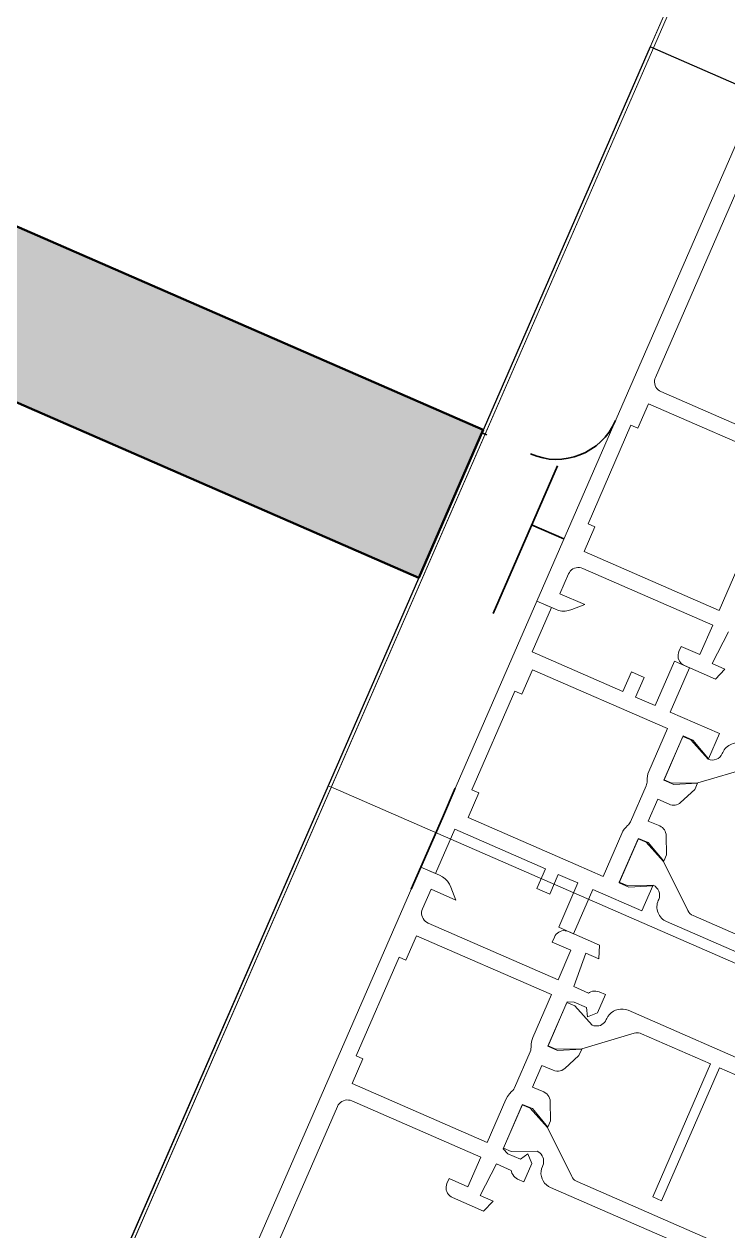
# Model space of a CAD drawing. Header units: millimetres. Extents: x -50172 to 90294, y -80883 to 956680.
# Drawn here: x 4263.8 to 4329.3, y -17724.1 to -17611.8 of the extents above; entities that cross this region are included whole.
import ezdxf

# ---------------------------------------------------------------- set-up
doc = ezdxf.new("R2010")
doc.units = ezdxf.units.MM
doc.header["$MEASUREMENT"] = 0
doc.linetypes.add('Dot & Dashed', pattern=[670.277762, 352.777767, -176.388884, 0, -141.111112])
for name, color, linetype, lineweight in [('0_Pen_No__2', 8, 'Continuous', 15), ('0_Pen_No__6', 7, 'Continuous', 35), ('New_A-20-M_Roof_Pen_No__93', 8, 'Continuous', 13), ('New_A-25-M_Curtain_Wall_Pen_No__90', 8, 'Continuous', 20), ('New_A-25-M_Wall_Ext_Pen_No__87', 8, 'Continuous', 20), ('New_ArchiCAD Windows_Pen_No__1', 7, 'Continuous', 13), ('New_ArchiCAD Windows_Pen_No__3', 7, 'Continuous', 18)]:
    doc.layers.add(name, color=color, linetype=linetype, lineweight=lineweight)
for name, color, linetype, lineweight, true_color in [('0_Pen_No__40', 7, 'Continuous', 35, 0x2a2a2a), ('New_A-25-M_Curtain_Wall_Pen_No__69', 7, 'Continuous', 20, 0x606060), ('New_A-25-M_Wall_Int_Pen_No__107', 7, 'Continuous', 15, 0xa6a6a6), ('New_A-25-M_Wall_Int_Pen_No__27', 7, 'Continuous', 50, 0x2a2a2a), ('New_ArchiCAD Windows_Pen_No__23', 7, 'Continuous', 30, 0x2a2a2a)]:
    doc.layers.add(name, color=color, linetype=linetype, lineweight=lineweight, true_color=true_color)
for name, color, linetype in [('New_A-20-M_Roof', 7, 'Continuous'), ('New_A-25-M_Curtain_Wall', 7, 'Continuous'), ('New_A-25-M_Wall_Ext', 7, 'Continuous'), ('New_A-25-M_Wall_Int', 7, 'Continuous'), ('New_ArchiCAD Windows', 7, 'Continuous')]:
    doc.layers.add(name, color=color, linetype=linetype)

# ---------------------------------------------------------------- blocks, each defined once
blk = doc.blocks.new('Wall_2_1', base_point=(10092.6, -4631.3))
at = {"layer": 'New_A-25-M_Wall_Ext_Pen_No__87', "linetype": 'Continuous', "flags": 128}
blk.add_lwpolyline([(10000.93, -4591.33), (2142.47, -22613.27)], dxfattribs=at)
blk = doc.blocks.new('Wall_4_1', base_point=(9982.59, -4632.6))
at = {"layer": 'New_A-25-M_Wall_Ext_Pen_No__87', "linetype": 'Continuous', "flags": 128}
blk.add_lwpolyline([(2142.18, -22613.14), (4865.77, -16367.08)], dxfattribs=at)
blk = doc.blocks.new('Triple Window 19_2')
at = {"layer": 'New_ArchiCAD Windows_Pen_No__1', "linetype": 'Continuous'}
for p, q in [((-1175, -0.5), (-1175, 0)), ((1175, -0.5), (1175, 0)), ((-1175, -190), (-1175, -0.5)), ((1175, -190), (1175, -0.5))]:
    blk.add_line(p, q, dxfattribs=at)
at = {"layer": 'New_ArchiCAD Windows_Pen_No__23', "linetype": 'Continuous'}
for p, q in [((-1175, 0), (-1125, 0)), ((1100, -190), (1100, 0)), ((1100, 0), (1175, 0))]:
    blk.add_line(p, q, dxfattribs=at)
at = {"layer": 'New_ArchiCAD Windows_Pen_No__3', "linetype": 'Continuous'}
blk.add_line((812.5, 0), (1100, 0), dxfattribs=at)
blk = doc.blocks.new('Wall_239_1', base_point=(10165.92, -4712.54))
at = {"layer": 'New_ArchiCAD Windows', "color": 251, "linetype": 'Continuous', "lineweight": 20, "true_color": 0x606060, "xscale": -1, "zscale": 1000, "rotation": 66.44041158399281}
for p in [(4761.75, -16605.64), (3822.45, -18759.75)]:
    blk.add_blockref('Triple Window 19_2', p, dxfattribs=at)
blk = doc.blocks.new('Wall_312_1', base_point=(4306.54, -17649.59))
at = {"layer": 'New_A-25-M_Wall_Int_Pen_No__107', "linetype": 'Continuous'}
blk.add_hatch(color=256, dxfattribs=at).paths.add_polyline_path([(4306.54, -17649.59), (4129.91, -17572.57), (4137.66, -17592.31), (4300.54, -17663.34)])
at = {"layer": 'New_A-25-M_Wall_Int_Pen_No__27', "linetype": 'Continuous', "flags": 128}
for points in [[(4306.54, -17649.59), (4129.91, -17572.57)], [(4137.66, -17592.31), (4300.54, -17663.34)], [(4300.54, -17663.34), (4306.54, -17649.59)]]:
    blk.add_lwpolyline(points, dxfattribs=at)
blk = doc.blocks.new('Morph_2_1')
at = {"layer": 'New_A-20-M_Roof_Pen_No__93', "linetype": 'Continuous', "flags": 128}
blk.add_lwpolyline([(2064.53, -22792.01), (10012.82, -4564.06)], dxfattribs=at)
blk = doc.blocks.new('Beam_8_1', base_point=(10000.93, -4591.33))
at = {"layer": 'New_A-25-M_Curtain_Wall_Pen_No__69', "linetype": 'Dot & Dashed'}
blk.add_line((10000.93, -4591.33), (2142.47, -22613.27), dxfattribs=at)
at = {"layer": 'New_A-25-M_Curtain_Wall_Pen_No__90', "linetype": 'Continuous'}
blk.add_line((10000.93, -4591.33), (2142.47, -22613.27), dxfattribs=at)

msp = doc.modelspace()

# ---------------------------------------------------------------- linework, layer by layer
at = {"layer": '0_Pen_No__2', "linetype": 'Continuous', "flags": 128}
for points in [[(4332.3, -17617.86), (4311.51, -17665.52), (4313.25, -17666.28), (4313.55, -17666.38), (4313.86, -17666.44), (4314.17, -17666.44), (4314.48, -17666.4), (4314.78, -17666.31), (4315.99, -17665.83), (4313.67, -17664.83), (4314.47, -17662.99), (4314.55, -17662.85), (4314.64, -17662.73), (4314.75, -17662.62), (4314.88, -17662.53), (4315.02, -17662.46), (4315.17, -17662.42), (4315.33, -17662.39), (4315.49, -17662.4), (4315.64, -17662.42), (4315.79, -17662.48), (4327.89, -17667.75), (4326.69, -17670.5), (4324.95, -17669.74), (4324.75, -17670.2), (4324.7, -17670.35), (4324.67, -17670.5), (4324.67, -17670.66), (4324.69, -17670.82), (4324.73, -17670.97), (4324.8, -17671.11), (4324.89, -17671.24), (4325, -17671.35), (4325.13, -17671.44), (4325.26, -17671.52), (4328.15, -17672.78), (4329.03, -17671.85), (4327.83, -17671.33), (4329.35, -17668.39)], [(4335.08, -17651.25), (4323.07, -17646.02), (4322.94, -17645.94), (4322.81, -17645.85), (4322.7, -17645.73), (4322.61, -17645.61), (4322.54, -17645.46), (4322.5, -17645.31), (4322.48, -17645.16), (4322.48, -17645), (4322.51, -17644.85), (4322.56, -17644.7), (4330.35, -17626.83)], [(4279.94, -17737.94), (4300.72, -17690.27), (4302.46, -17691.03), (4302.74, -17691.18), (4302.99, -17691.37), (4303.21, -17691.59), (4303.39, -17691.85), (4303.52, -17692.13), (4304, -17693.33), (4301.68, -17692.33), (4300.88, -17694.16), (4300.83, -17694.31), (4300.8, -17694.46), (4300.8, -17694.62), (4300.82, -17694.77), (4300.87, -17694.92), (4300.94, -17695.06), (4301.03, -17695.19), (4301.14, -17695.31), (4301.26, -17695.4), (4301.4, -17695.47), (4313.5, -17700.75), (4314.7, -17698), (4312.96, -17697.24), (4313.16, -17696.78), (4313.23, -17696.64), (4313.32, -17696.52), (4313.44, -17696.41), (4313.57, -17696.32), (4313.71, -17696.25), (4313.86, -17696.21), (4314.01, -17696.18), (4314.17, -17696.19), (4314.32, -17696.21), (4314.47, -17696.27), (4317.36, -17697.52), (4317.28, -17698.8), (4316.08, -17698.28), (4314.97, -17701.39), (4316.33, -17701.98), (4316.42, -17701.94), (4316.56, -17701.87), (4316.72, -17701.82), (4316.87, -17701.8), (4317.03, -17701.8), (4317.18, -17701.83), (4317.33, -17701.88), (4317.91, -17702.13), (4317.18, -17703.83), (4316.25, -17704.19), (4316.16, -17703.33), (4315, -17702.82), (4314.35, -17702.81), (4312.55, -17706.94), (4313.46, -17707.34), (4315.7, -17707.22), (4315.44, -17707.81), (4314.12, -17709), (4313.99, -17709.1), (4313.85, -17709.18), (4313.69, -17709.23), (4313.53, -17709.25), (4313.37, -17709.25), (4313.2, -17709.23), (4313.05, -17709.17), (4311.99, -17708.71), (4311.11, -17710.73), (4312.17, -17711.19), (4312.31, -17711.27), (4312.44, -17711.37), (4312.56, -17711.49), (4312.65, -17711.62), (4312.71, -17711.77), (4312.76, -17711.93), (4312.77, -17712.09), (4312.8, -17713.86), (4312.54, -17714.46), (4311.11, -17712.74), (4310.19, -17712.34), (4308.39, -17716.47), (4308.84, -17716.94), (4310, -17717.44), (4310.7, -17716.93), (4311.06, -17717.85), (4310.32, -17719.55), (4309.74, -17719.29), (4309.6, -17719.22), (4309.47, -17719.12), (4309.37, -17719.01), (4309.28, -17718.88), (4309.21, -17718.74), (4309.16, -17718.59), (4309.13, -17718.48), (4307.77, -17717.89), (4306.25, -17720.83), (4307.45, -17721.35), (4306.57, -17722.27), (4303.68, -17721.02), (4303.54, -17720.94), (4303.42, -17720.85), (4303.31, -17720.73), (4303.22, -17720.61), (4303.15, -17720.46), (4303.1, -17720.31), (4303.08, -17720.16), (4303.08, -17720), (4303.11, -17719.85), (4303.16, -17719.7), (4303.36, -17719.24), (4305.1, -17720), (4306.3, -17717.25), (4294.3, -17712.01), (4294.15, -17711.96), (4293.99, -17711.94), (4293.84, -17711.93), (4293.68, -17711.95), (4293.53, -17712), (4293.39, -17712.07), (4293.26, -17712.16), (4293.15, -17712.27), (4293.05, -17712.39), (4292.98, -17712.53), (4285.19, -17730.41)], [(4334.96, -17711.74), (4328.53, -17708.94), (4323.13, -17721.32), (4322.31, -17720.96), (4327.7, -17708.58), (4321.27, -17705.78), (4321.14, -17705.73), (4321, -17705.7), (4320.87, -17705.69), (4320.73, -17705.7), (4320.59, -17705.73), (4315.71, -17707.19), (4313.3, -17707.21), (4312.57, -17706.89), (4314.33, -17702.86), (4315.06, -17703.18), (4316.68, -17704.97), (4316.82, -17705.02), (4316.98, -17705.05), (4317.14, -17705.05), (4317.29, -17705.03), (4317.44, -17704.99), (4317.58, -17704.92), (4317.71, -17704.83), (4317.82, -17704.72), (4317.92, -17704.59), (4317.99, -17704.46), (4318.03, -17704.36), (4318.14, -17704.16), (4318.28, -17703.97), (4318.45, -17703.81), (4318.65, -17703.67), (4318.86, -17703.57), (4319.08, -17703.5), (4319.32, -17703.47), (4319.55, -17703.47), (4319.78, -17703.51), (4320.01, -17703.59), (4333.33, -17709.4)], [(4326.1, -17725.88), (4312.81, -17720.09), (4312.6, -17719.98), (4312.42, -17719.84), (4312.25, -17719.67), (4312.12, -17719.47), (4312.02, -17719.26), (4311.95, -17719.04), (4311.91, -17718.8), (4311.92, -17718.57), (4311.96, -17718.34), (4312.04, -17718.11), (4312.08, -17718.02), (4312.13, -17717.87), (4312.16, -17717.72), (4312.16, -17717.56), (4312.14, -17717.41), (4312.09, -17717.26), (4312.02, -17717.12), (4311.93, -17716.99), (4311.82, -17716.87), (4311.7, -17716.78), (4311.56, -17716.71), (4309.14, -17716.74), (4308.41, -17716.42), (4310.17, -17712.39), (4310.9, -17712.71), (4312.53, -17714.49), (4314.78, -17719.06), (4314.85, -17719.18), (4314.94, -17719.29), (4315.04, -17719.38), (4315.15, -17719.46), (4315.28, -17719.53), (4328.96, -17725.49)]]:
    msp.add_lwpolyline(points, dxfattribs=at)
for points in [[(4334.48, -17652.63), (4332.74, -17656.61), (4332.64, -17656.9), (4332.59, -17657.2), (4332.57, -17657.51), (4332.57, -17657.66), (4332.54, -17657.8), (4332.49, -17657.94), (4331.03, -17661.3), (4330.96, -17661.43), (4330.87, -17661.55), (4330.77, -17661.66), (4330.55, -17661.87), (4330.37, -17662.12), (4330.23, -17662.39), (4328.49, -17666.38), (4315.93, -17660.9), (4316.93, -17658.61), (4316.29, -17658.33), (4320.28, -17649.16), (4320.93, -17649.44), (4321.92, -17647.15)], [(4306.9, -17715.88), (4308.64, -17711.89), (4308.78, -17711.62), (4308.97, -17711.37), (4309.18, -17711.16), (4309.29, -17711.05), (4309.37, -17710.93), (4309.44, -17710.8), (4310.91, -17707.44), (4310.96, -17707.3), (4310.98, -17707.16), (4310.99, -17707.01), (4311, -17706.7), (4311.06, -17706.4), (4311.16, -17706.11), (4312.9, -17702.13), (4300.34, -17696.65), (4299.34, -17698.94), (4298.7, -17698.66), (4294.7, -17707.83), (4295.34, -17708.11), (4294.35, -17710.4)]]:
    msp.add_lwpolyline(points, close=True, dxfattribs=at)
for points in [[(4314.59, -17691.41), (4313.52, -17690.94), (4312.72, -17692.77), (4311.53, -17692.25), (4312.33, -17690.42), (4303.9, -17686.75), (4302.1, -17690.87), (4300.72, -17690.27), (4311.51, -17665.52), (4312.89, -17666.12), (4311.09, -17670.25), (4319.52, -17673.92), (4320.32, -17672.09), (4321.51, -17672.61), (4320.71, -17674.44), (4322.55, -17675.24), (4324.35, -17671.12), (4325.72, -17671.72), (4323.92, -17675.84), (4328.51, -17677.84), (4327.49, -17680.18), (4326.05, -17678.46), (4325.14, -17678.06), (4323.34, -17682.19), (4324.26, -17682.59), (4326.49, -17682.47), (4326.23, -17683.06), (4324.91, -17684.25, -0.294108), (4323.84, -17684.42), (4322.78, -17683.96), (4321.9, -17685.98), (4322.96, -17686.44, -0.294108), (4323.56, -17687.34), (4323.59, -17689.11), (4323.33, -17689.71), (4321.9, -17687.99), (4320.98, -17687.59), (4319.18, -17691.72), (4320.1, -17692.12), (4322.33, -17692), (4321.31, -17694.34), (4316.73, -17692.34), (4314.93, -17696.47), (4313.56, -17695.87), (4315.35, -17691.74)], [(4315.15, -17690.02), (4317.7, -17691.13), (4319.43, -17687.14, -0.112281), (4319.97, -17686.41, 0.112281), (4320.24, -17686.05), (4321.7, -17682.69, 0.112281), (4321.78, -17682.26, -0.112281), (4321.95, -17681.36), (4323.69, -17677.38), (4311.13, -17671.9), (4310.13, -17674.19), (4309.49, -17673.91), (4305.49, -17683.08), (4306.14, -17683.36), (4305.14, -17685.65)], [(4348.95, -17688.5, 0.414214), (4349.47, -17689.82), (4351.88, -17689.78), (4352.62, -17690.1), (4350.86, -17694.13), (4350.12, -17693.81), (4348.5, -17692.03), (4346.25, -17687.47, 0.176327), (4345.75, -17687), (4332.06, -17681.03, 0.176327), (4331.38, -17680.99), (4326.5, -17682.44), (4324.09, -17682.46), (4323.36, -17682.14), (4325.12, -17678.11), (4325.85, -17678.43), (4327.47, -17680.22, 0.414214), (4328.78, -17679.71), (4328.82, -17679.61, -0.414214), (4330.8, -17678.84), (4348.21, -17686.43, -0.414214), (4348.99, -17688.41)], [(4343.03, -17702.07, -0.414214), (4344.35, -17701.55), (4345.97, -17703.35), (4346.7, -17703.67), (4348.46, -17699.63), (4347.73, -17699.31), (4345.32, -17699.33), (4340.44, -17700.79, -0.176327), (4339.75, -17700.74), (4326.07, -17694.78, -0.176327), (4325.57, -17694.31), (4323.32, -17689.74), (4321.69, -17687.96), (4320.96, -17687.64), (4319.2, -17691.67), (4319.94, -17691.99), (4322.35, -17691.96, -0.414214), (4322.87, -17693.27), (4322.83, -17693.36, 0.414214), (4323.6, -17695.34), (4341.02, -17702.93, 0.414214), (4342.99, -17702.16)]]:
    msp.add_lwpolyline(points, format="xyb", close=True, dxfattribs=at)
at = {"layer": '0_Pen_No__40', "linetype": 'Continuous'}
for p, q in [((4313.44, -17652.92), (4307.45, -17666.67)), ((4314.04, -17659.73), (4311.04, -17658.42)), ((4302.73, -17685.67), (4303.93, -17682.92)), ((4299.83, -17692.31), (4302.73, -17685.67))]:
    msp.add_line(p, q, dxfattribs=at)
msp.add_arc((4313.34, -17646.33), 6, 246.4404, 336.4404, dxfattribs=at)
at = {"layer": '0_Pen_No__6', "linetype": 'Continuous'}
msp.add_line((4306.88, -17650.06), (4306.42, -17649.86), dxfattribs=at)

# ---------------------------------------------------------------- block references
at = {"layer": 'New_A-20-M_Roof', "linetype": 'Continuous', "lineweight": 0}
msp.add_blockref('Morph_2_1', (0, 0), dxfattribs=at)
at = {"layer": 'New_A-25-M_Curtain_Wall', "color": 8, "lineweight": 20}
msp.add_blockref('Beam_8_1', (10000.93, -4591.33), dxfattribs=at)
at = {"layer": 'New_A-25-M_Wall_Ext', "color": 250, "lineweight": 50, "true_color": 0x2a2a2a}
for name, p in [('Wall_4_1', (9982.59, -4632.6)), ('Wall_239_1', (10165.92, -4712.54)), ('Wall_2_1', (10092.6, -4631.3))]:
    msp.add_blockref(name, p, dxfattribs=at)
at = {"layer": 'New_A-25-M_Wall_Int', "color": 250, "lineweight": 50, "true_color": 0x2a2a2a}
msp.add_blockref('Wall_312_1', (4306.54, -17649.59), dxfattribs=at)

doc.saveas('drawing.dxf')
